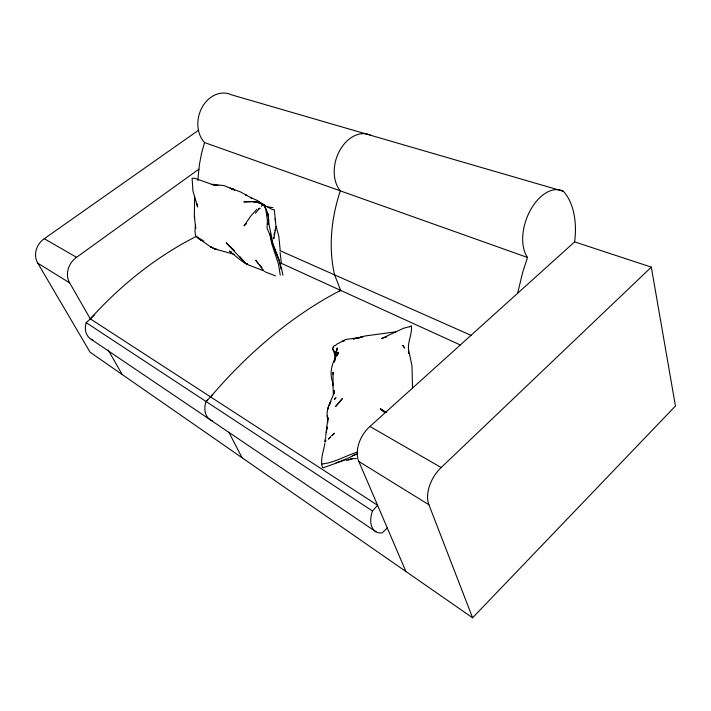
<?xml version="1.0" encoding="UTF-8"?>
<svg xmlns="http://www.w3.org/2000/svg" width="711" height="711" viewBox="0 0 711 711"><rect width="100%" height="100%" fill="white"/><g stroke="black" fill="none" stroke-linecap="round" stroke-linejoin="round"><path stroke-width="1.07" d="M324.856 441.531L324.865 439.833M333.05 374.377L333.059 372.137L332.997 385.842L332.784 383.984M195.525 224.916L195.658 228.569L194.343 215.646L194.645 196.485M412.522 388.099L412.007 366.067L408.487 349.19M322.367 467.385C320.012 459.555 323.656 451.325 324.856 443.495M325.665 441.487L325.762 439.798L325.478 440.758M333.77 393.885L334.41 390.437L334.294 393.69M408.505 349.776C407.652 341.627 412.22 334.081 411.482 326.109L403.43 328.313L381.54 338.56L386.828 336.89M195.498 225.44L194.93 231.137L195.569 235.723M336.818 350.345L337.174 348.239L334.33 362.21M336.41 353.145L336.579 351.758M325.682 436.19L327.984 417.526L328.1 418.957M268.091 224.418L268.722 220.588L268.003 213.487M326.251 432.537L327.113 427.018L326.625 429.64M334.881 360.699L335.085 353.305M275.441 229.697L273.788 238.78L273.691 237.332M274.028 235.101L274.437 232.55M334.152 392.765L334.357 391.521M276.072 227.298L274.339 209.861M517.635 293.288L522.745 272.109L527.526 257.48A38.794 23.223 -69.9 0 1 530.237 210.483A38.794 23.223 -69.9 0 1 563.423 191.33A74.362 45.157 -68.9 0 1 574.639 241.882L651.312 267.14L675.45 406.025L472.593 617.797L90.093 352.229L37.807 263.203A17.802 15.526 -55.5 0 1 44.269 238.7L198.591 130.193M337.503 355.056L338.063 352.363L337.254 355.793M563.423 191.33L231.404 94.794A28.191 22.708 -74.6 0 0 202.244 107.094A28.191 22.708 -74.6 0 0 204.537 142.547L201.551 153.345L199.462 164.268L198.28 175.182A106.623 81.374 -71.4 0 0 198.04 180.603M333.148 347.208L334.197 345.697L335.894 345.377M324.998 442.26L325.291 441.371M333.281 346.799L332.499 349.199L333.726 351.145M327.336 417.304C325.754 408.434 331.797 400.32 334.277 392.037M337.565 354.94L338.507 352.38C332.401 361.712 328.606 372.253 333.006 383.185M274.917 230.791L276.188 226.667L278.845 236.576L280.161 249.828M330.233 402.719L329.628 404.168L330.811 401.448L329.131 405.341M325.229 438.5L325.949 437.149M336.081 397.209L334.374 399.609L334.917 398.844M256.822 209.31L250.939 215.851L244.015 225.849L246.593 223.547M387.273 527.944L382.029 532.966A23.347 14.318 -58.8 0 1 372.484 510.978L377.585 505.299L90.297 318.839L69.669 282.88L37.807 263.203M255.329 213.202L259.817 208.199M212.456 420.903A19.588 14.371 -56.8 0 1 206.03 401.484L212.767 394.729M472.593 617.797L428.92 504.748A27.818 16.469 -60.8 0 1 441.175 467.545L651.312 267.14M92.937 340.178A16.877 13.838 -54.2 0 1 86.191 322.661L94.714 314.733M261.31 206.27L262.395 205.292L264.376 205.861L265.843 209.541L267.38 220.543L267.043 228.062L270.047 235.19L271.726 243.606L278.481 264.154L280.258 275.148M405.919 571.511L358.833 461.466A26.023 16.717 -60.3 0 1 369.933 426.467L574.639 241.882M206.03 401.484L207.736 400.08M69.669 282.88A18.61 15.811 -56.5 0 1 76.548 257.311L198.938 169.147M336.17 344.551L345.875 339.431L358.948 337.672M345.759 459.093L339.938 461.59M357.526 453.582L343.004 460.684L322.945 467.891M273.637 209.478L272.944 209.807L264.296 205.337M357.686 452.018C345.422 455.733 334.294 462.932 321.381 464.061M352.3 455.698L355.811 454.409M409.42 326.864L411.482 326.109M346.017 460.479L352.523 458.586L348.266 459.973M336.063 462.71L338.969 461.866M258.297 208.785L259.95 208.332M349.768 459.564L352.567 458.648L356.389 458.497M360.921 337.405L362.566 337.112M359.908 337.565L357.882 337.894L361.277 337.192L353.243 339.014L365.463 335.921L396.276 331.761M344.168 340.818L342.898 340.747L344.08 340.96M267.505 206.83L272.935 207.656M216.037 249.019L214.189 248.788L234.506 254.414M216.917 249.614L210.207 246.61L196.556 236.87M202.066 240.256L199.436 239.411L197.249 237.181L202.226 240.291M247.766 264.252L245.473 263.461L240.531 260.128L229.404 251.081L231.493 252.041M202.991 240.771L203.933 241.056M231.777 188.788L233.875 189.57L230.053 188.166L240.638 191.979L245.953 194.947M275.548 275.912L265.345 271.958M204.537 142.547L527.526 257.48M260.617 269.602L247.757 264.696L244.904 262.715L247.384 264.288L245.81 263.648M231.155 188.531L234.799 190.006L232.728 189.144M233.75 189.544L224.001 185.607L211.3 184.167L194.805 178.31L192.121 178.292L192.93 190.895L197.614 206.981L197.027 203.799M263.177 204.261L256.422 201.933L253.347 201.746L256.991 201.986L256.422 201.933L265.336 205.55L258.653 201.915L262.83 204.51M252.121 198.476L250.521 197.409L257.729 200.724L263.977 205.132M279.787 250.574L471.304 335.459M200.866 239.794L199.649 239.234L200.795 239.803M281.405 263.354L460.381 345.004M386.82 412.522L381.069 409.474L383.593 411.287L380.332 408.629L382.127 410.3M201.32 239.98L202.102 240.407M44.269 238.7L76.548 257.311M369.933 426.467L441.175 467.545M211.54 247.366L210.723 246.886L213.496 248.53M358.833 461.466L428.92 504.748M86.191 322.661L372.484 510.978M261.141 269.771L262.137 270.447M91.204 339.325L375.986 531.792M246.655 195.516L245.615 194.761L251.321 197.951M264.003 271.113L264.545 271.566M382.847 410.931L384.304 412.193M234.426 250.61L226.142 242.789L244.904 262.581L239.58 256.387M261.035 266.572L261.941 267.469M258.164 263.23L255.684 260.217L262.226 268.909M259.595 264.759L260.555 265.967M263.017 269.967L263.257 270.349L262.599 269.247M108.152 349.981L122.23 374.546M264.376 205.861L265.754 208.323M334.952 355.66L333.495 350.452M332.748 348.692L334.534 352.141M228.889 432.279L242.06 457.742M269.967 233.501C272.455 247.819 280.756 260.608 282.889 275.264M210.589 396.916A333.539 202.048 -56.8 0 1 340.649 290.381L334.597 274.864A122.416 82.592 -69.8 0 1 340.356 190.877A32.635 23.463 -71.9 0 1 339.769 150.448A32.635 23.463 -71.9 0 1 371.089 135.41M266.145 209.025L267.612 213.016M327.771 418.335L328.198 419.614L327.895 418.503M280.09 252.503L281.44 263.808M267.771 214.038L268.1 216.091M268.411 218.028C268.758 226.685 271.735 234.968 272.775 243.331L279.37 260.306L280.978 269.034M327.887 422.378L327.3 415.899M333.406 394.605L332.97 385.54M408.452 351.749L408.532 353.554M90.297 318.839A293.101 203.026 -55.1 0 1 196.947 236.114M338.8 291.572A545.959 293.376 -55.3 0 1 340.649 290.381M334.872 352.772L334.801 354.06L335.316 351.661L334.872 352.772M328.384 407.403L327.762 409.083L328.384 407.403M330.704 436.918L328.562 438.954L330.704 436.918M342.498 398.453L335.628 406.496L342.498 398.453M334.303 433.31L331.957 435.727L334.303 433.31M246.513 201.72L243.837 201.88L255.525 201.533L246.566 201.764M217.868 185.464L215.229 185.367L217.868 185.464M215.024 185.26L212.145 184.505L215.024 185.26M404.63 347.937L402.87 345.493L404.63 347.937M337.423 349.012L337.334 347.981L337.441 349.714L337.423 349.012M275.566 221.628L275.308 218.561L275.566 221.628M194.565 218.375L194.441 215.966L194.565 218.375"/></g></svg>
